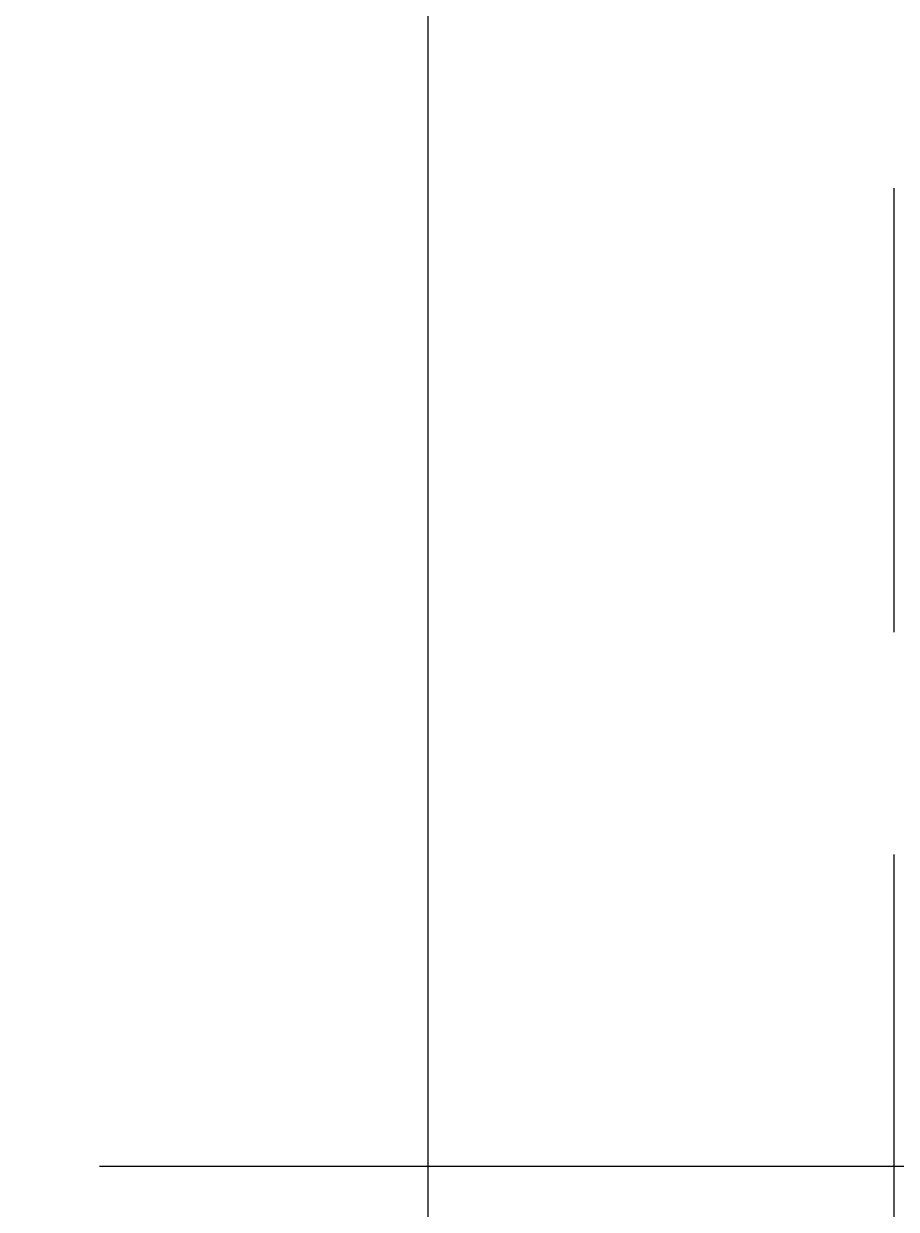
# Model space of a CAD drawing. Header units: inches. Extents: x 21 to 32698, y 13 to 3712.
# Drawn here: x 18802.38 to 18811.74, y 2136.62 to 2149.34 of the extents above; entities that cross this region are included whole.
import ezdxf

# ---------------------------------------------------------------- set-up
doc = ezdxf.new("R2010")
doc.units = ezdxf.units.IN
doc.header["$MEASUREMENT"] = 0
doc.set_wipeout_variables(frame=1)
doc.linetypes.add('DOT', pattern=[6.35, 0, -6.35])
doc.linetypes.add('IMPORT-HIDDEN2', pattern=[47.625, 31.75, -15.875])
for name, color, linetype, lineweight in [('Z_MİM_-KM-BEAM-RAY', 8, 'DOT', 25), ('Z_MİM_-KM-GLAZ', 8, 'Continuous', 25), ('Z_MİM_-KM-GLAZ-CURT', 8, 'Continuous', 25), ('Z_MİM_-KM-GLAZ-IDEN', 8, 'Continuous', 25), ('Z_MİM_-KM-RAY-1', 8, 'IMPORT-HIDDEN2', 25), ('Z_MİM_-KM-WALL', 8, 'Continuous', 25), ('Z_MİM_-KM-WALL-PLASTER', 8, 'Continuous', 25)]:
    doc.layers.add(name, color=color, linetype=linetype, lineweight=lineweight)

# ---------------------------------------------------------------- blocks, each defined once
blk = doc.blocks.new('-KM_Kiriş İzi-2K')
at = {"layer": 'Z_MİM_-KM-BEAM-RAY'}
blk.add_line((3475.001, 1450.001), (3475.001, 905), dxfattribs=at)
blk = doc.blocks.new('*U176')
blk.add_wipeout([(160, -25), (160, 16.5), (0, 16.5), (0, -25)])
at = {"layer": 'Z_MİM_-KM-GLAZ-CURT'}
blk.add_lwpolyline([(0, -22.5), (0, -25), (160, -25), (160, -22.5)], dxfattribs=at)
at = {"layer": 'Z_MİM_-KM-GLAZ-IDEN', "ltscale": 1.5}
blk.add_line((80, -28.522), (80, 68.522), dxfattribs=at)
at = {"layer": 'Z_MİM_-KM-RAY-1', "ltscale": 0.15}
blk.add_line((160, -20), (0, -20), dxfattribs=at)

msp = doc.modelspace()

# ---------------------------------------------------------------- linework, layer by layer
at = {"layer": 'Z_MİM_-KM-WALL'}
msp.add_lwpolyline([(18811.714, 2432.084), (18811.714, 1887.083)], dxfattribs=at)
at = {"layer": 'Z_MİM_-KM-WALL-PLASTER'}
msp.add_lwpolyline([(18339.213, 2219.584), (18809.214, 2219.584), (18809.214, 1889.583), (18679.216, 1889.583), (18679.216, 1879.583), (18339.213, 1879.584)], close=True, dxfattribs=at)

# ---------------------------------------------------------------- block references
at = {"layer": 'Z_MİM_-KM-BEAM-RAY'}
msp.add_blockref('-KM_Kiriş İzi-2K', (15331.714, 982.083), dxfattribs=at)

# ---------------------------------------------------------------- next in the draw order: block references
at = {"layer": 'Z_MİM_-KM-GLAZ', "ltscale": 1.5, "rotation": 270}
msp.add_blockref('*U176', (18831.714, 2217.084), dxfattribs=at)

doc.saveas('drawing.dxf')
